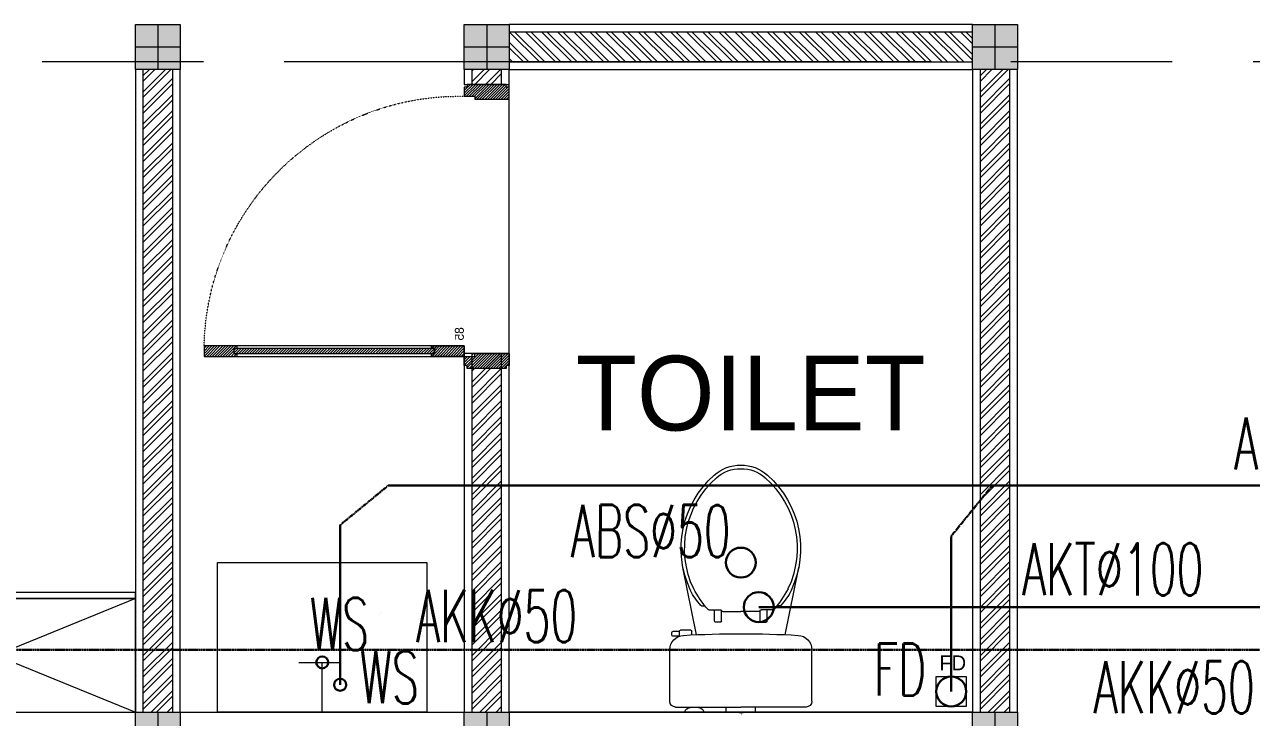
# Model space of a CAD drawing. Header units: millimetres. Extents: x -280308 to 6402717, y -14 to 2073074.
# Drawn here: x 8212 to 12316, y 482880 to 485198 of the extents above; entities that cross this region are included whole.
import ezdxf
from ezdxf.enums import TextEntityAlignment as Align

# ---------------------------------------------------------------- set-up
doc = ezdxf.new("R2010")
doc.units = ezdxf.units.MM
for name, pattern in [('ACAD_ISO03W100', [30, 12, -18]), ('ACAD_ISO08W100', [36, 24, -3, 6, -3]), ('DASHDOT', [1, 0.5, -0.25, 0, -0.25]), ('DASHED2', [0.375, 0.25, -0.125]), ('Default', [0])]:
    doc.linetypes.add(name, pattern=pattern)
doc.layers.get('0').update_dxf_attribs({"lineweight": 0})
for name, color, linetype, lineweight, true_color in [('-P-ABK', 7, 'Continuous', 30, 0x05ffff), ('-P-AK', 7, 'Continuous', 30, 0xff0a0a), ('A-FILL-1', 7, 'Continuous', 0, 0x454545), ('P-AKK', 7, 'DASHDOT', 30, 0xffff05), ('P-AKT', 7, 'Continuous', 30, 0xfe0101)]:
    doc.layers.add(name, color=color, linetype=linetype, lineweight=lineweight, true_color=true_color)
for name, color, linetype, lineweight in [('_Door & Window', 1, 'Continuous', 0), ('A-ALINE-1', 91, 'Continuous', 20), ('A-ALINE-3', 111, 'Continuous', 15), ('A-ALINE-6', 117, 'Continuous', 9), ('A-ANNOTATION', 144, 'Continuous', 0), ('A-Furn', 250, 'Continuous', 0), ('A-FURN-EQPM', 177, 'Continuous', 0), ('I-FURN-EQPM', 175, 'Continuous', 0)]:
    doc.layers.add(name, color=color, linetype=linetype, lineweight=lineweight)
doc.layers.add('A-TEXT', color=254, linetype='Continuous')
doc.layers.add('Teks-PL', color=7, linetype='Default', true_color=0xff0a0a)
doc.styles.add('Annotative', font='arial.ttf', dxfattribs={"height": 1.25})
doc.styles.add('CENTURY', font='GOTHIC.TTF')
doc.styles.add('romans', font='BKANT.TTF')
doc.styles.add('RS', font='ROMANS.SHX', dxfattribs={"width": 0.8})
doc.styles.get("Standard").update_dxf_attribs({"font": 'arial.ttf'})

# ---------------------------------------------------------------- blocks, each defined once
blk = doc.blocks.new('A$Ccf87384a')
blk.add_wipeout([(-75, 75), (75, 75), (75, -75), (-75, -75)])
blk.add_wipeout([(-75, -75), (-75, 75), (75, 75), (75, -75)])
at = {"layer": 'A-FILL-1', "ltscale": 0.25}
h = blk.add_hatch(color=256, dxfattribs=at)
h.dxf.hatch_style = 1
h.paths.add_polyline_path([(-75, -75), (-75, 75), (75, 75), (75, -75)])
at = {"layer": 'A-ALINE-1'}
blk.add_lwpolyline([(-75, -75), (-75, 75), (75, 75), (75, -75)], close=True, dxfattribs=at)
at = {"layer": 'A-FILL-1', "ltscale": 0.25}
for p, q in [((0, 75), (0, -75)), ((-75, 0), (75, 0))]:
    blk.add_line(p, q, dxfattribs=at)
blk = doc.blocks.new('A$Ca4ca9c0b')
at = {"layer": 'A-Furn'}
h = blk.add_hatch(dxfattribs=at)
h.set_pattern_fill('ANSI31', color=256, scale=2, angle=540, style=0)
h.set_pattern_definition([(225, (109566.3125, -240668.4215), (4.49012806, -4.49012806), [])])
h.paths.add_polyline_path([(10, 1020), (10, 910), (2, 910), (2, 920), (-17, 920), (-17, 910), (-25, 910), (-25, 1020)])
h = blk.add_hatch(dxfattribs=at)
h.set_pattern_fill('ANSI31', color=256, scale=2, angle=540, style=0)
h.set_pattern_definition([(225, (109566.3125, -240568.4215), (4.49012806, -4.49012806), [])])
h.paths.add_polyline_path([(2, 920), (-17, 920), (-17, 250), (2, 250)])
h = blk.add_hatch(dxfattribs=at)
h.set_pattern_fill('ANSI31', color=256, scale=2, angle=540, style=0)
h.set_pattern_definition([(225, (110170.8596, -240618.4215), (4.49012806, -4.49012806), [])])
h.paths.add_polyline_path([(10, 150), (10, 260), (2, 260), (2, 250), (-17, 250), (-17, 260), (-25, 260), (-25, 150)])
h = blk.add_hatch(dxfattribs=at)
h.set_pattern_fill('ANSI31', color=256, scale=2, angle=540, style=0)
h.set_pattern_definition([(225, (109716.3125, -240669.602), (4.49012806, -4.49012806), [])])
h.paths.add_polyline_path([(-890, 0), (-890, 10), (-900, 10), (-900, 140), (-890, 140), (-890, 150), (-860, 150), (-860, 115), (-850, 115), (-850, 0)])
h = blk.add_hatch(dxfattribs=at)
h.set_pattern_fill('ANSI31', color=256, scale=2, angle=540, style=0)
h.set_pattern_definition([(225, (109566.3125, -240669.602), (4.49012806, -4.49012806), [])])
h.paths.add_polyline_path([(40, 0), (40, 10), (50, 10), (50, 140), (40, 140), (40, 150), (10, 150), (10, 115), (0, 115), (0, 0)])
at = {"layer": '_Door & Window'}
for points in [[(10, 1020), (10, 910), (2, 910), (2, 920), (-17, 920), (-17, 910), (-25, 910), (-25, 1020), (10, 1020)], [(10, 150), (10, 260), (2, 260), (2, 250), (-17, 250), (-17, 260), (-25, 260), (-25, 150), (10, 150)], [(-890, 0), (-890, 10), (-900, 10), (-900, 140), (-890, 140), (-890, 150), (-860, 150), (-860, 115), (-850, 115), (-850, 0), (-890, 0)], [(40, 0), (40, 10), (50, 10), (50, 140), (40, 140), (40, 150), (10, 150), (10, 115), (0, 115), (0, 0), (40, 0)]]:
    blk.add_lwpolyline(points, dxfattribs=at)
blk.add_lwpolyline([(10, 150), (-25, 150), (-25, 1020), (10, 1020)], close=True, dxfattribs=at)
at = {"layer": '_Door & Window', "linetype": 'ACAD_ISO03W100', "ltscale": 0.02}
blk.add_arc((-6.9, 167), 853.2, 91.2147, 181.1385, dxfattribs=at)
at = {"layer": 'A-Furn'}
blk.add_lwpolyline([(2, 920), (-17, 920), (-17, 250), (2, 250)], close=True, dxfattribs=at)
at = {"layer": 'Defpoints', "ltscale": 0.25, "insert": (-87.7, 181.6), "char_height": 30, "attachment_point": 1, "style": 'CENTURY'}
blk.add_mtext_dynamic_manual_height_columns('85', width=78.467, gutter_width=750, heights=[0], dxfattribs=at)
blk = doc.blocks.new('A$C286adef0')
at = {"layer": 'A-FILL-1', "ltscale": 0.25}
h = blk.add_hatch(dxfattribs=at)
h.set_pattern_fill('ANSI32', color=256, scale=4, angle=180)
h.set_pattern_definition([(225, (159300.98, -40889.12), (26.940768, -26.940768), []), (225, (159283.02, -40889.12), (26.940768, -26.940768), [])])
h.paths.add_polyline_path([(54622.8, -15397), (54622.8, -17547), (54722.8, -17547), (54722.8, -15397)])
h = blk.add_hatch(dxfattribs=at)
h.set_pattern_fill('ANSI32', color=256, scale=4, angle=180)
h.set_pattern_definition([(225, (162100.98, -40889.12), (26.940768, -26.940768), []), (225, (162083.02, -40889.12), (26.940768, -26.940768), [])])
h.paths.add_polyline_path([(57422.8, -15397), (57422.8, -17547), (57522.8, -17547), (57522.8, -15397)])
h = blk.add_hatch(dxfattribs=at)
h.set_pattern_fill('ANSI32', color=256, scale=4, angle=180)
h.set_pattern_definition([(225, (160400.98, -40889.12), (26.940768, -26.940768), []), (225, (160383.02, -40889.12), (26.940768, -26.940768), [])])
h.paths.add_polyline_path([(55722.8, -16347), (55722.8, -17547), (55822.8, -17547), (55822.8, -16347)])
at = {"layer": 'A-ALINE-3', "linetype": 'Continuous'}
for points in [[(54622.8, -15397), (54622.8, -17547), (54722.8, -17547), (54722.8, -15397)], [(57422.8, -15397), (57422.8, -17547), (57522.8, -17547), (57522.8, -15397)], [(55722.8, -16347), (55722.8, -17547), (55822.8, -17547), (55822.8, -16347)]]:
    blk.add_lwpolyline(points, close=True, dxfattribs=at)
at = {"layer": 'A-ALINE-6'}
for points in [[(54597.8, -15397), (54597.8, -17547), (54747.8, -17547), (54747.8, -15397)], [(57397.8, -15397), (57397.8, -17547), (57547.8, -17547), (57547.8, -15397)], [(55697.8, -16347), (55697.8, -17547), (55847.8, -17547), (55847.8, -16347)], [(44722.8, -17547), (57547.8, -17547), (57547.8, -17697), (44722.8, -17697)]]:
    blk.add_lwpolyline(points, close=True, dxfattribs=at)
at = {"ltscale": 0.25}
blk.add_blockref('A$Ccf87384a', (55772.8, -15322), dxfattribs=at)
at = {"ltscale": 0.25, "xscale": -1.000000000000007, "rotation": 90}
blk.add_blockref('A$Ca4ca9c0b', (55847.8, -16347), dxfattribs=at)
at = {"layer": 'A-FILL-1', "ltscale": 0.25}
h = blk.add_hatch(dxfattribs=at)
h.set_pattern_fill('ANSI32', color=256, scale=4, angle=180)
h.set_pattern_definition([(225, (160400.98, -39939.12), (26.940768, -26.940768), []), (225, (160383.02, -39939.12), (26.940768, -26.940768), [])])
h.paths.add_polyline_path([(55722.8, -15397), (55722.8, -15447), (55822.8, -15447), (55822.8, -15397)])
at = {"layer": 'A-ALINE-3', "linetype": 'Continuous'}
blk.add_lwpolyline([(55722.8, -15397), (55722.8, -15447), (55822.8, -15447), (55822.8, -15397)], close=True, dxfattribs=at)
at = {"layer": 'A-ALINE-6'}
blk.add_lwpolyline([(55697.8, -15397), (55697.8, -15447), (55847.8, -15447), (55847.8, -15397)], close=True, dxfattribs=at)
at = {"ltscale": 0.25}
for p in [(54672.8, -15322), (57472.8, -15322), (54672.8, -17622), (55772.8, -17622), (57472.8, -17622)]:
    blk.add_blockref('A$Ccf87384a', p, dxfattribs=at)
at = {"layer": 'A-FILL-1', "ltscale": 0.25}
h = blk.add_hatch(dxfattribs=at)
h.set_pattern_fill('ANSI32', color=256, scale=4, angle=90)
h.set_pattern_definition([(135, (31905.635, -119950.14), (-26.940768, -26.940768), []), (135, (31905.635, -119932.18), (-26.940768, -26.940768), [])])
h.paths.add_polyline_path([(57397.8, -15272), (55847.8, -15272), (55847.8, -15372), (57397.8, -15372)])
at = {"layer": 'A-ALINE-3', "linetype": 'Continuous'}
blk.add_lwpolyline([(57397.8, -15272), (55847.8, -15272), (55847.8, -15372), (57397.8, -15372)], close=True, dxfattribs=at)
at = {"layer": 'A-ALINE-6'}
for points in [[(57397.8, -15247), (55847.8, -15247), (55847.8, -15397), (57397.8, -15397)], [(55847.8, -15397), (57397.8, -15397), (57397.8, -17547), (55847.8, -17547)]]:
    blk.add_lwpolyline(points, close=True, dxfattribs=at)
blk = doc.blocks.new('*U539')
at = {"layer": 'A-ANNOTATION', "linetype": 'ACAD_ISO08W100', "ltscale": 0.25}
blk.add_lwpolyline([(0, -7.641), (0, -228.348)], dxfattribs=at)
at = {"layer": 'A-TEXT'}
blk.add_attdef('N', text='', height=0.9, dxfattribs=at).set_placement((0, 2.75), align=Align.MIDDLE_CENTER)
blk = doc.blocks.new('A$Cf37525da')
at = {"color": 124, "xscale": -360.0000000000001, "yscale": 360.0000000000001, "zscale": 360.0000000000001, "rotation": 270}
blk.add_blockref('*U539', (4643.8, -13700), dxfattribs=at)
blk = doc.blocks.new('WASTAFEL 2')
at = {"color": 0, "linetype": 'ByBlock', "lineweight": -2, "ltscale": 0.25}
for p, q in [((48793.3, 63216.8), (48793.3, 63050.4)), ((48871.9, 63050.4), (48734.5, 63050.4))]:
    blk.add_line(p, q, dxfattribs=at)
blk.add_lwpolyline([(48443.3, 63216.8), (49143.3, 63216.8), (49143.3, 62716.8), (48443.3, 62716.8)], close=True, dxfattribs=at)
blk = doc.blocks.new('greg')
at = {"layer": 'I-FURN-EQPM', "ltscale": 1000}
for p, q in [((2016835.1, 1433823.2), (2017007.7, 1433823.2)), ((2016815.6, 1433803.7), (2016815.6, 1433585.7)), ((2017057.8, 1433734.4), (2017282.2, 1433779.2)), ((2017154.9, 1433716.9), (2017154.9, 1433706.2)), ((2017099.8, 1433653.7), (2017099.8, 1433670.4)), ((2017103.1, 1433673.6), (2017141.5, 1433673.6)), ((2017141.5, 1433693.1), (2017141.5, 1433655)), ((2016798.9, 1433634.9), (2016815.6, 1433634.9)), ((2016798.9, 1433536.4), (2016798.9, 1433634.9)), ((2017103.1, 1433650.5), (2017138.2, 1433650.5)), ((2017134.9, 1433645.9), (2017134.9, 1433585.7)), ((2017135.9, 1433648.3), (2017140.5, 1433652.7)), ((2016815.6, 1433367.6), (2016815.6, 1433585.7)), ((2017134.9, 1433525.4), (2017134.9, 1433585.7)), ((2016798.9, 1433536.4), (2016815.6, 1433536.4)), ((2017099.8, 1433517.6), (2017099.8, 1433501)), ((2017103.1, 1433520.9), (2017138.2, 1433520.9)), ((2017103.1, 1433497.7), (2017141.5, 1433497.7)), ((2017135.9, 1433523.1), (2017140.5, 1433518.7)), ((2017141.5, 1433478.2), (2017141.5, 1433516.3)), ((2016798.9, 1433461.8), (2016798.9, 1433398.7)), ((2017154.9, 1433454.4), (2017154.9, 1433465.1)), ((2016814.4, 1433443.8), (2016814.4, 1433416.7)), ((2016814.4, 1433441.1), (2016815.6, 1433441.1)), ((2016814.4, 1433419.4), (2016815.6, 1433419.4)), ((2017057.1, 1433421.9), (2017069.3, 1433421.9)), ((2017057.8, 1433436.9), (2017282.2, 1433392.2)), ((2017072.5, 1433418.6), (2017072.5, 1433383.6)), ((2017052.9, 1433380.3), (2017052.9, 1433358.4)), ((2017053, 1433380.4), (2017069.3, 1433380.4)), ((2017068.1, 1433380.4), (2017068.1, 1433358.4)), ((2016835.1, 1433348.2), (2017007.7, 1433348.2)), ((2017056.2, 1433355.2), (2017064.9, 1433355.2))]:
    blk.add_line(p, q, dxfattribs=at)
for centre, radius, start, end in [((2016835.1, 1433803.7), 19.4, 90, 180), ((2017007.7, 1433775.2), 48, 2.7365, 90), ((2017346.2, 1433458.4), 327.1, 41.4237, 115.367), ((2013801.1, 1433585.7), 3260.1, 356.6267, 3.3733), ((2017360.3, 1433457.1), 322.9, 117.5155, 132.4037), ((2017287.3, 1433582.7), 189.5, 115.3845, 133.926), ((2017346.2, 1433458.4), 315.4, 41.4237, 115.367), ((2017158.1, 1433716.9), 3.24, 133.926, 180), ((2017103.1, 1433670.4), 3.24, 90, 180), ((2017144.7, 1433693.1), 3.24, 132.4037, 180), ((2017496.1, 1433588.5), 116.9, 358.7172, 42.146), ((2017496.1, 1433588.5), 128.6, 358.7172, 42.146), ((2017103.1, 1433653.7), 3.24, 180, 270), ((2017138.2, 1433645.9), 3.24, 134.0485, 180), ((2017138.2, 1433655), 3.24, 314.0485, 0), ((2017496.1, 1433582.8), 116.9, 317.854, 1.2828), ((2017496.1, 1433582.8), 128.6, 317.854, 1.2828), ((2017103.1, 1433517.6), 3.24, 90, 180), ((2017103.1, 1433501), 3.24, 180, 270), ((2017138.2, 1433525.4), 3.24, 180, 225.9515), ((2017138.2, 1433516.3), 3.24, 0, 45.9515), ((2017346.2, 1433712.9), 327.1, 244.633, 318.5763), ((2017346.2, 1433712.9), 315.4, 244.633, 318.5763), ((2016795.4, 1433443.2), 19, 1.9066, 79.3868), ((2017144.7, 1433478.2), 3.24, 180, 227.5963), ((2017360.3, 1433714.3), 322.9, 227.5963, 242.4845), ((2017158.1, 1433454.4), 3.24, 180, 226.074), ((2017287.3, 1433588.6), 189.5, 226.074, 244.6155), ((2016795.4, 1433417.4), 19, 280.6132, 358.0934), ((2017069.3, 1433418.6), 3.24, 0, 90), ((2017007.7, 1433396.1), 48, 270, 357.2635), ((2017069.3, 1433383.6), 3.24, 270, 0), ((2016835.1, 1433367.6), 19.4, 180, 270), ((2017056.2, 1433358.4), 3.24, 180, 270), ((2017064.9, 1433358.4), 3.24, 270, 0)]:
    blk.add_arc(centre, radius, start, end, dxfattribs=at)
at = {"layer": 'I-FURN-EQPM', "ltscale": 1000, "style": 'romans'}
blk.add_text('+', height=19.4, dxfattribs=at).set_placement((2016786.8, 1433577.3))
blk = doc.blocks.new('A$C8aa274cb')
at = {"color": 0, "linetype": 'ByBlock', "lineweight": -2, "ltscale": 0.25}
for p, q in [((-14932.1, -15795), (-14000, -16175)), ((-14000, -15795), (-14932.1, -16175))]:
    blk.add_line(p, q, dxfattribs=at)
for points in [[(-14000, -15775), (-14932.1, -15775), (-14932.1, -15795), (-14000, -15795)], [(-14000, -15795), (-14932.1, -15795), (-14932.1, -16175), (-14000, -16175)]]:
    blk.add_lwpolyline(points, close=True, dxfattribs=at)
at = {"layer": 'A-FURN-EQPM', "linetype": 'ByBlock', "lineweight": -2, "ltscale": 0.25}
blk.add_lwpolyline([(-11321.2, -16056.1), (-11221.2, -16056.1), (-11221.2, -16156.1), (-11321.2, -16156.1)], close=True, dxfattribs=at)
at = {"color": 0, "linetype": 'ByBlock', "lineweight": -2, "rotation": 179.9999999999999}
blk.add_blockref('WASTAFEL 2', (35418.3, 47041.8), dxfattribs=at)
at = {"layer": 'A-Furn', "color": 0, "linetype": 'ByBlock', "lineweight": -2, "ltscale": 0.25, "xscale": -1, "rotation": 270}
blk.add_blockref('greg', (-1445560.7, -2032973.9), dxfattribs=at)
blk = doc.blocks.new('3')
at = {"ltscale": 0.25}
blk.add_blockref('A$C286adef0', (-46014.9, 500445.2), dxfattribs=at)
blk.add_blockref('A$Cf37525da', (22307.9, 498773.3), dxfattribs=at)
at = {"layer": 'A-FURN-EQPM', "ltscale": 0.25}
blk.add_blockref('A$C8aa274cb', (22582.9, 499073.3), dxfattribs=at)
at = {"layer": 'A-TEXT', "ltscale": 0.25, "attachment_point": 1, "style": 'Annotative'}
for s, width, insert, char_height in [('\\pxqc;{\\fCentury Gothic|b0|i0|c0|p34;TOILET}', 5332.382, (7974.9, 484090.4), 250), ('\\pxqc;{\\fCentury Gothic|b0|i0|c0|p34;FD}', 222.958, (11205.2, 483087.9), 50)]:
    blk.add_mtext_dynamic_manual_height_columns(s, width=width, gutter_width=1670.6, heights=[0], dxfattribs=dict(at, insert=insert, char_height=char_height))

msp = doc.modelspace()

# ---------------------------------------------------------------- block references
msp.add_blockref('3', (0, 0))

# ---------------------------------------------------------------- next in the draw order: linework, layer by layer
at = {"layer": '-P-ABK', "linetype": 'DASHED2', "ltscale": 5, "flags": 128}
for points in [[(9267.8, 482989.6), (9267.8, 483524.1), (9428.6, 483656.2), (13659.8, 483656.2), (13729.2, 483588.3)], [(11311.7, 482967.2), (11311.7, 483487.1), (11448.9, 483656.2)]]:
    msp.add_lwpolyline(points, dxfattribs=at)
at = {"layer": '-P-ABK', "linetype": 'DASHED2', "ltscale": 5, "const_width": 0.03, "flags": 128}
msp.add_lwpolyline([(9207.9, 483064.6), (9427, 483247.9)], dxfattribs=at)
at = {"layer": '-P-AK'}
for centre, radius in [((10607.9, 483398.3), 50), ((10667.8, 483249.6), 50), ((9207.9, 483064.6), 20), ((9267.8, 482989.6), 20), ((11311.7, 482967.2), 50)]:
    msp.add_circle(centre, radius, dxfattribs=at)
at = {"layer": 'P-AKK', "ltscale": 0.001}
msp.add_lwpolyline([(5145.4, 482989.6), (5285.5, 483106.6), (12865.6, 483106.6), (13017.3, 482974.1), (13017.3, 478849.4)], dxfattribs=at)
at = {"layer": 'P-AKT', "linetype": 'Continuous', "flags": 128}
msp.add_lwpolyline([(10667.8, 483249.6), (13477.9, 483249.6), (13640.1, 483060.2)], dxfattribs=at)

# ---------------------------------------------------------------- next in the draw order: texts
at = {"layer": 'Teks-PL', "extrusion": (3.68146e-05, 0.052336, 0.99863), "style": 'RS', "width": 0.6}
for s, p in [('ABS%%C80', (-11917.5, -483055.4, 25315.9)), ('ABS%%C50', (-9699, -482761.3, 25300.4)), ('AKT%%C100', (-11208.3, -482634.8, 25293.8)), ('WS', (-8826.4, -482450.3, 25284.1)), ('AKK%%C50', (-9181.8, -482476.9, 25285.5)), ('FD', (-10713.2, -482299.1, 25276.2)), ('WS', (-8993.3, -482272.3, 25274.8)), ('AKK%%C50', (-11448, -482240.7, 25273.2))]:
    msp.add_text(s, height=174.72, rotation=180, dxfattribs=at).set_placement(p)

doc.saveas('drawing.dxf')
